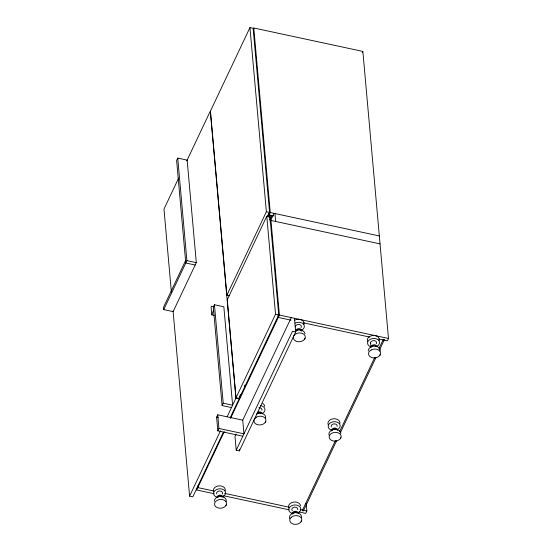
<?xml version="1.0" encoding="UTF-8"?>
<svg xmlns="http://www.w3.org/2000/svg" width="552" height="552" viewBox="0 0 552 552"><rect width="100%" height="100%" fill="white"/><g stroke="black" fill="none" stroke-linecap="round" stroke-linejoin="round"><path stroke-width="0.83" d="M226.258 504.832L225.878 505.625A6.01 4.368 -5.1 0 1 217.143 507.592A6.01 4.368 -5.1 0 1 216.094 501.085L217.26 500.333A6.01 4.368 -5.1 0 1 223.933 500.091A6.01 4.368 -5.1 0 1 226.396 504.521L225.878 505.625M265.636 421.569L265.264 422.37L265.781 421.266M305.021 338.314L304.642 339.114A6.024 4.381 -5.1 0 1 295.893 341.136A6.024 4.381 -5.1 0 1 294.837 334.615L296.024 333.815A6.01 4.368 -5.1 0 1 302.696 333.58A6.01 4.368 -5.1 0 1 305.159 338.01L304.642 339.114M301.482 520.978L301.102 521.778L301.627 520.674A6.01 4.368 -5.1 0 0 299.156 516.244A6.01 4.368 -5.1 0 0 292.477 516.472L291.29 517.279M340.86 437.722L340.487 438.523A6.01 4.368 -5.1 0 1 331.745 440.482A6.01 4.368 -5.1 0 1 330.696 433.982L331.869 433.223A6.01 4.368 -5.1 0 1 338.542 432.989A6.01 4.368 -5.1 0 1 340.998 437.419L340.487 438.523M380.245 354.467L379.866 355.267L380.39 354.163A6.01 4.368 -5.1 0 0 377.92 349.733A6.01 4.368 -5.1 0 0 371.241 349.954M185.562 260.675L163.516 307.271L163.73 309.596L173.128 311.611L196.298 262.642L187.149 160.114L177.744 158.1L176.619 160.473L185.769 263L195.173 265.015M178.689 177.999L163.978 209.091L171.396 292.208M186.776 160.894L210.312 111.145L235.932 398.206L227.107 416.863M267.748 216.28L269.576 212.417L253.14 28.283L249.946 27.6L210.429 111.138L226.865 295.265L229.259 295.782M253.223 29.18L253.789 27.993L362.864 51.412L388.484 338.473L387.352 340.853L378.844 339.025M163.73 309.596L186.893 260.62L177.744 158.1M214.438 304.759L223.222 403.181L232.62 405.202L223.836 306.781L214.438 304.759L213.313 307.14L222.097 405.561L231.495 407.576M214.148 315.385L211.795 314.882L213.389 310.7M226.865 295.265L266.375 211.726L249.946 27.6M266.782 216.239L227.265 299.777L236.014 397.785L239.209 398.475L278.725 314.937L269.976 216.929L266.782 216.239L275.524 314.254L236.014 397.785M267.513 216.377L268.983 213.272M273.833 215.922L269.128 214.914L270.259 212.534L253.789 27.993M269.031 217.557L270.128 215.225M269.659 219.22L271.501 215.335M269.749 220.179L271.95 215.515M270.169 221.331L270.901 219.779L279.409 315.054L230.501 418.437M270.687 220.379L274.02 213.341M270.121 222.242L270.963 220.462L380.038 243.88M362.298 52.606L362.864 51.412M242.832 436.211L217.819 430.843L216.598 417.174L217.723 414.793L242.735 420.169L243.956 433.837L218.944 428.462L217.723 414.793M222.097 405.561L223.222 403.181M217.819 430.843L218.944 428.462M223.318 432.319L192.8 496.841L189.598 496.151L220.489 430.85M239.119 397.468L240.589 394.356M244.26 386.586L244.998 385.034M230.301 417.547L239.126 398.889L235.932 398.206M214.286 493.75L196.671 489.962L224.257 431.643M236.097 434.203L234.993 436.535L236.215 450.204L239.409 450.894L295.672 331.952L294.451 318.283M242.714 420.21L291.256 317.6M236.215 450.204L292.477 331.269L295.672 331.952M335.416 440.586L302.248 510.71L303.372 510.952L336.547 440.827M339.666 431.602L374.849 357.213M378.907 348.643L383.329 339.294L384.454 339.535L379.666 349.664M340.232 433.037L375.981 357.454M306.181 503.293L306.871 511.007L305.746 513.388L299.032 511.945M255.452 417.871L256.549 417.133M371.248 349.968L370.061 350.768A6.024 4.381 -5.1 0 0 371.116 357.289A6.024 4.381 -5.1 0 0 379.893 355.274M266.375 211.726L269.576 212.417M270.259 212.534L379.327 235.952M186.893 260.62L196.298 262.642M275.524 314.254L278.725 314.937M279.409 315.054L388.484 338.473M290.966 320.153L278.284 317.434L278.049 314.875M303.517 322.851L369.736 337.072M213.776 306.76L211.423 306.257L211.092 306.953L211.795 314.882M216.598 417.174L218.268 417.533M213.734 491.011L197.795 487.588L197.644 485.87M224.609 493.343L289.248 507.226M300.157 509.565L306.871 511.007M223.519 495.731L288.965 509.779M370.571 343.068L370.937 347.222A3.015 2.187 -5.1 0 1 373.766 344.793A3.015 2.187 -5.1 0 1 376.94 346.725M274.958 213.541L275.662 221.469M268.976 213.196L269.128 214.914M239.257 449.183L239.409 450.894M196.519 488.251L196.671 489.962M173.08 311.066L189.598 496.151M331.697 431.036A3.015 2.187 -5.1 0 1 334.388 428.048A3.015 2.187 -5.1 0 1 337.5 430.56M331.324 426.889A3.015 2.187 -5.1 0 1 334.015 423.895A3.015 2.187 -5.1 0 1 337.127 426.406M331.469 430.105A6.024 4.381 -5.1 0 1 329.371 423.646A6.024 4.381 -5.1 0 1 338.583 422.901A6.024 4.381 -5.1 0 1 337.451 429.622M328.205 424.709A6.024 4.381 -5.1 0 1 333.58 418.733A6.024 4.381 -5.1 0 1 339.804 423.75M329.158 435.397A6.024 4.381 -5.1 0 1 333.746 429.518A6.024 4.381 -5.1 0 1 340.874 433.286M332.601 430.394A1.96 1.421 -5.1 0 1 334.188 428.849A1.96 1.421 -5.1 0 1 336.409 429.704M258.798 407.742A3.015 2.187 -5.1 0 1 261.903 410.253M260.206 405.582A6.024 4.381 -5.1 0 1 264.87 408.88A6.024 4.381 -5.1 0 1 262.228 413.469M256.632 417.064A6.01 4.368 -5.1 0 1 263.318 416.836A6.01 4.368 -5.1 0 1 265.774 421.266M265.277 422.321A6.01 4.368 -5.1 0 1 256.521 424.329A6.01 4.368 -5.1 0 1 255.472 417.829M256.376 414.09A6.024 4.381 -5.1 0 1 263.049 413.869A6.024 4.381 -5.1 0 1 265.533 418.285M257.694 412.309A3.015 2.187 -5.1 0 1 262.331 413.827M262.704 403.505A6.024 4.381 -5.1 0 1 264.698 406.444M257.418 413.869A1.96 1.421 -5.1 0 1 259.219 412.661A1.96 1.421 -5.1 0 1 261.186 413.551M292.284 510.641A3.015 2.187 -5.1 0 1 294.244 507.205A3.015 2.187 -5.1 0 1 297.742 509.662M292.084 513.367A6.024 4.381 -5.1 0 1 289.993 506.902A6.024 4.381 -5.1 0 1 299.198 506.156A6.024 4.381 -5.1 0 1 298.073 512.877M301.116 521.73A6.01 4.368 -5.1 0 1 292.367 523.744A6.01 4.368 -5.1 0 1 291.318 517.238M289.772 518.659A6.024 4.381 -5.1 0 1 295.154 512.677A6.024 4.381 -5.1 0 1 301.378 517.693M292.312 514.298A3.015 2.187 -5.1 0 1 294.609 511.359A3.015 2.187 -5.1 0 1 298.177 513.236M288.82 507.971A6.024 4.381 -5.1 0 1 293.416 502.092A6.024 4.381 -5.1 0 1 300.543 505.853M293.215 513.65A1.96 1.421 -5.1 0 1 294.809 512.104A1.96 1.421 -5.1 0 1 297.024 512.967M370.709 343.627A3.015 2.187 -5.1 0 1 373.794 340.625A3.015 2.187 -5.1 0 1 376.243 343.703M370.847 346.849A6.024 4.381 -5.1 0 1 368.757 340.391A6.024 4.381 -5.1 0 1 377.961 339.646A6.024 4.381 -5.1 0 1 376.837 346.366M367.584 341.453A6.024 4.381 -5.1 0 1 372.959 335.471A6.024 4.381 -5.1 0 1 379.189 340.494M368.246 351.024A6.024 4.381 -5.1 0 1 374.704 346.132A6.024 4.381 -5.1 0 1 380.142 351.182M372.02 346.76A1.96 1.421 -5.1 0 1 373.828 345.552A1.96 1.421 -5.1 0 1 375.795 346.449M295.858 331.628A3.015 2.187 -5.1 0 1 298.542 328.64A3.015 2.187 -5.1 0 1 301.654 331.152M295.341 326.915A3.015 2.187 -5.1 0 1 298.956 324.493A3.015 2.187 -5.1 0 1 301.019 327.55M295.072 323.127A6.024 4.381 -5.1 0 1 303.386 324.072A6.024 4.381 -5.1 0 1 301.613 330.213M294.802 320.146A6.024 4.381 -5.1 0 1 301.475 319.925A6.024 4.381 -5.1 0 1 303.966 324.341M295.755 330.827A6.024 4.381 -5.1 0 1 305.035 333.877M296.762 330.986A1.96 1.421 -5.1 0 1 298.349 329.434A1.96 1.421 -5.1 0 1 300.571 330.296M216.722 493.992A3.015 2.187 -5.1 0 1 219.806 490.983A3.015 2.187 -5.1 0 1 222.256 494.068M216.86 497.214A6.024 4.381 -5.1 0 1 214.769 490.749A6.024 4.381 -5.1 0 1 223.974 490.003A6.024 4.381 -5.1 0 1 222.849 496.724M213.596 491.818A6.024 4.381 -5.1 0 1 218.971 485.836A6.024 4.381 -5.1 0 1 225.195 490.852M214.259 501.388A6.024 4.381 -5.1 0 1 220.717 496.496A6.024 4.381 -5.1 0 1 226.154 501.54M218.033 497.124A1.96 1.421 -5.1 0 1 220.096 495.91A1.96 1.421 -5.1 0 1 221.897 497.173M216.943 497.587A3.015 2.187 -5.1 0 1 219.779 495.151A3.015 2.187 -5.1 0 1 222.953 497.09"/></g></svg>
